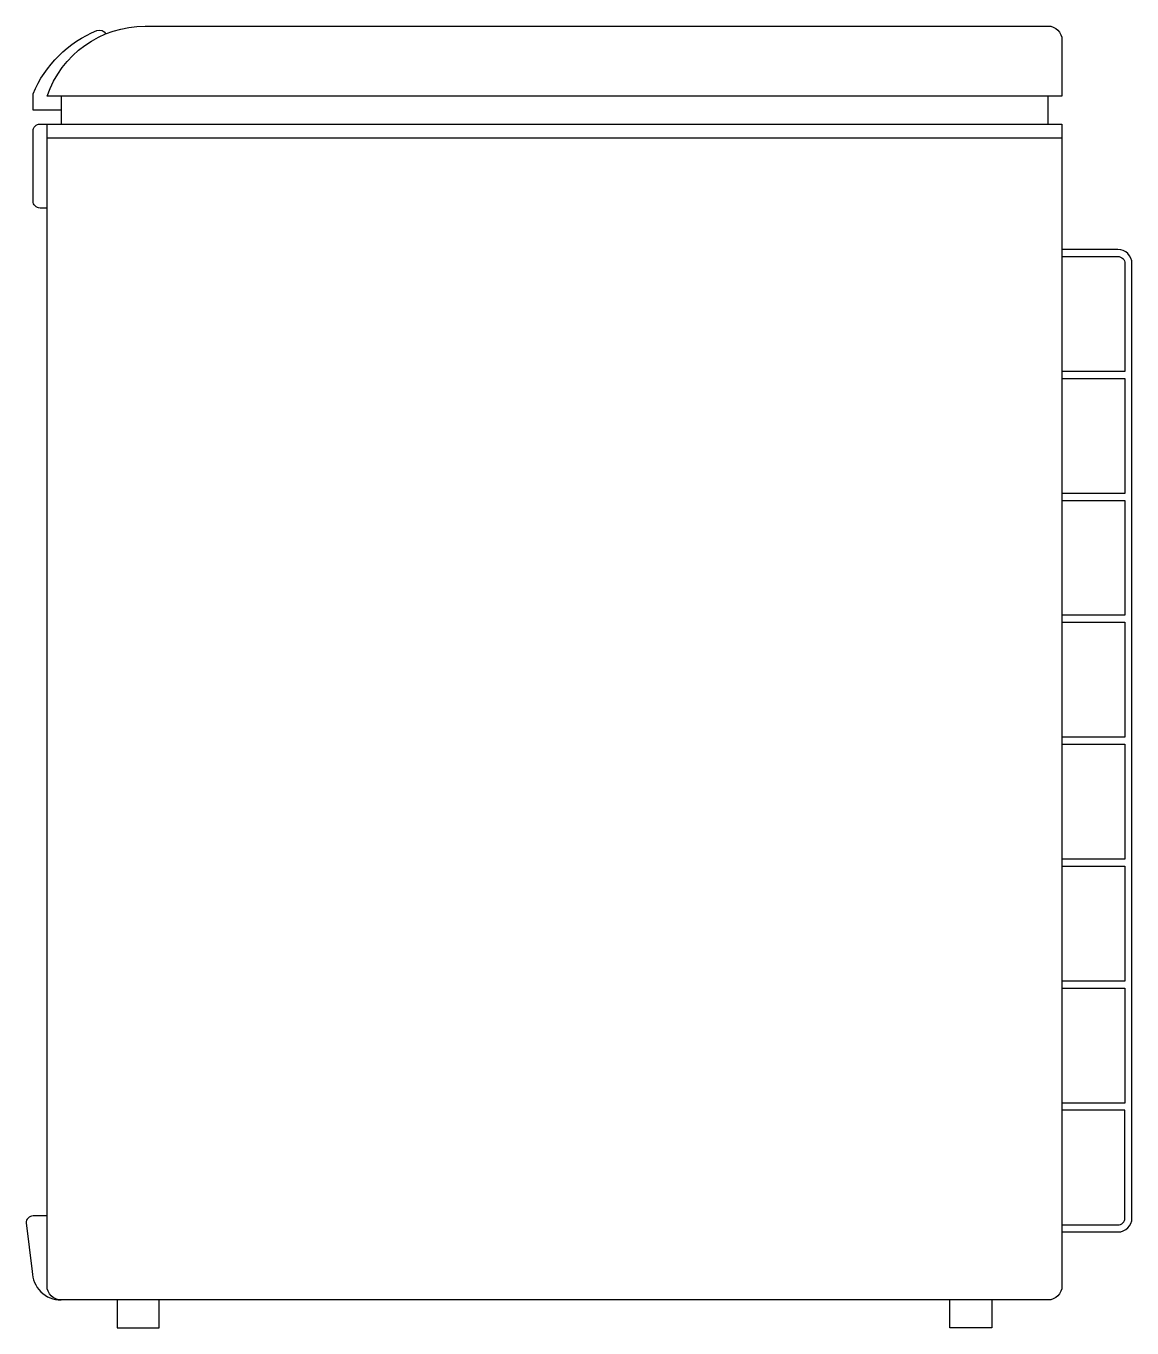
# Model space of a CAD drawing. Header units: millimetres. Extents: x -3063.501 to -3062.711, y 2853.766 to 2854.696.
import ezdxf

# ---------------------------------------------------------------- set-up
doc = ezdxf.new("R2010")
doc.units = ezdxf.units.MM
doc.header["$LTSCALE"] = 10
doc.layers.add('cozinha_freezers', color=2, linetype='Continuous')

msp = doc.modelspace()

# ---------------------------------------------------------------- linework, layer by layer
at = {"layer": 'cozinha_freezers'}
for p, q in [((-3063.47639, 2854.64594), (-3063.47639, 2854.62594)), ((-3062.77139, 2854.64594), (-3062.77139, 2854.62594)), ((-3062.76139, 2854.61594), (-3063.48639, 2854.61594))]:
    msp.add_line(p, q, dxfattribs=at)
at = {"layer": 'cozinha_freezers', "color": 1}
for points in [[(-3063.47639, 2854.63594), (-3063.49639, 2854.63594), (-3063.49639, 2854.64758, -0.197113), (-3063.45074, 2854.69277, -0.368978), (-3063.4444, 2854.69031, -0.368978)], [(-3063.48639, 2854.56594), (-3063.49139, 2854.56594, -0.414214), (-3063.49639, 2854.57094), (-3063.49639, 2854.62094, -0.414214), (-3063.49139, 2854.62594), (-3063.48639, 2854.62594)], [(-3062.76139, 2853.8345), (-3062.72139, 2853.8345, 0.414214), (-3062.71139, 2853.8445), (-3062.71139, 2854.5263, 0.414214), (-3062.72139, 2854.5363), (-3062.76139, 2854.5363)], [(-3062.76139, 2854.5313), (-3062.72139, 2854.5313, -0.414214), (-3062.71639, 2854.5263), (-3062.71639, 2854.4492), (-3062.76139, 2854.4492)], [(-3062.76139, 2853.8395), (-3062.72139, 2853.8395, 0.414214), (-3062.71639, 2853.8445), (-3062.71639, 2853.9216), (-3062.76139, 2853.9216)], [(-3063.48639, 2853.84594), (-3063.49639, 2853.84594, 0.414214), (-3063.50139, 2853.84094), (-3063.49691, 2853.80626, 0.416072), (-3063.47639, 2853.78594)]]:
    msp.add_lwpolyline(points, format="xyb", dxfattribs=at)
at = {"layer": 'cozinha_freezers'}
for points in [[(-3062.76139, 2854.68594), (-3062.76139, 2854.64594), (-3063.48639, 2854.64594, -0.31756), (-3063.41639, 2854.69594), (-3062.77139, 2854.69594, -0.414214)], [(-3062.76139, 2853.79594, -0.414214), (-3062.77139, 2853.78594), (-3063.47639, 2853.78594, -0.414214), (-3063.48639, 2853.79594), (-3063.48639, 2854.62594), (-3062.76139, 2854.62594)]]:
    msp.add_lwpolyline(points, format="xyb", close=True, dxfattribs=at)
at = {"layer": 'cozinha_freezers', "color": 1}
for points in [[(-3062.76139, 2854.4442), (-3062.71639, 2854.4442), (-3062.71639, 2854.3621), (-3062.76139, 2854.3621)], [(-3062.76139, 2854.3571), (-3062.71639, 2854.3571), (-3062.71639, 2854.275), (-3062.76139, 2854.275)], [(-3062.76139, 2854.27), (-3062.71639, 2854.27), (-3062.71639, 2854.1879), (-3062.76139, 2854.1879)], [(-3062.76139, 2854.1829), (-3062.71639, 2854.1829), (-3062.71639, 2854.1008), (-3062.76139, 2854.1008)], [(-3062.76139, 2854.0958), (-3062.71639, 2854.0958), (-3062.71639, 2854.0137), (-3062.76139, 2854.0137)], [(-3062.76139, 2854.0087), (-3062.71639, 2854.0087), (-3062.71639, 2853.9266), (-3062.76139, 2853.9266)]]:
    msp.add_lwpolyline(points, dxfattribs=at)
at = {"layer": 'cozinha_freezers'}
for points in [[(-3063.43639, 2853.78594), (-3063.43639, 2853.76594), (-3063.40639, 2853.76594), (-3063.40639, 2853.78594)], [(-3062.81139, 2853.78594), (-3062.81139, 2853.76594), (-3062.84139, 2853.76594), (-3062.84139, 2853.78594)]]:
    msp.add_lwpolyline(points, dxfattribs=at)

doc.saveas('drawing.dxf')
